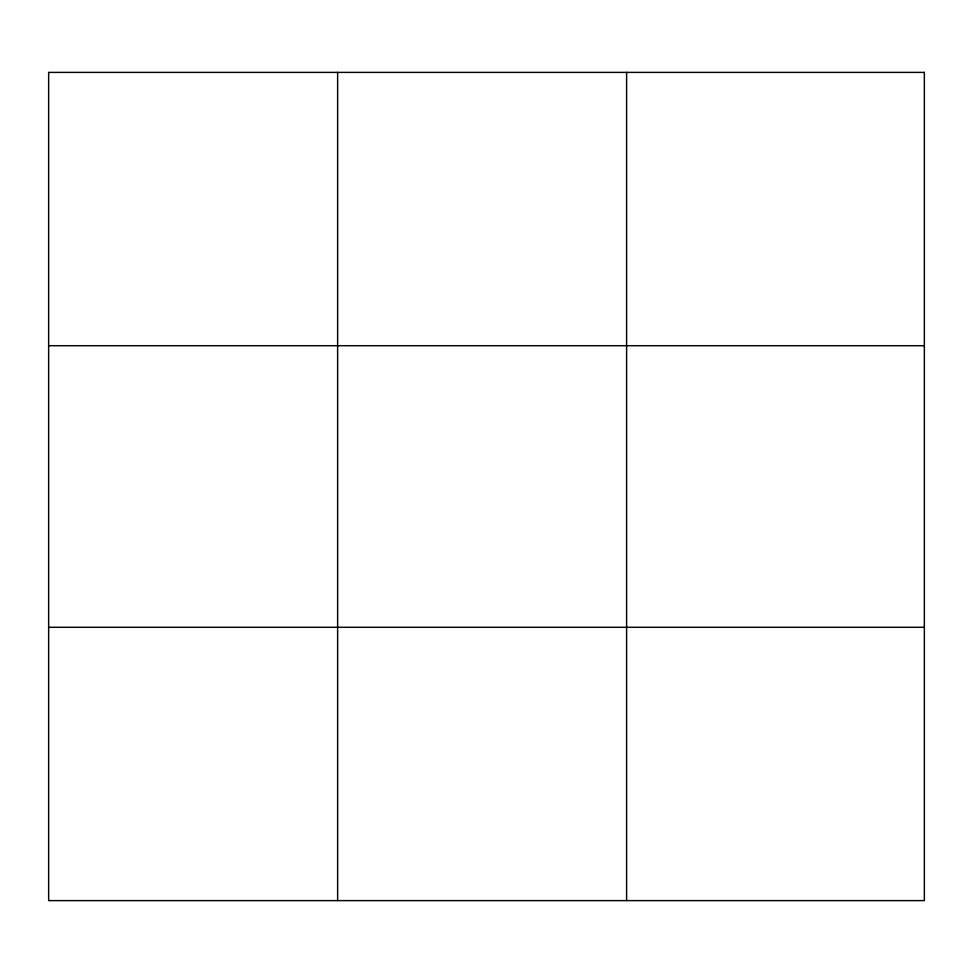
<?xml version="1.0" encoding="UTF-8"?>
<svg xmlns="http://www.w3.org/2000/svg" width="973" height="973" viewBox="0 0 973 973"><rect width="100%" height="100%" fill="white"/><g stroke="black" fill="none" stroke-linecap="round" stroke-linejoin="round"><path stroke-width="1.46" d="M337.631 900.609L337.631 72.391M626.612 900.609L626.612 72.391M48.65 345.707L924.35 345.707M48.65 627.293L924.35 627.293M924.35 72.391L48.65 72.391L48.65 900.609L924.35 900.609L924.35 72.391"/></g></svg>
